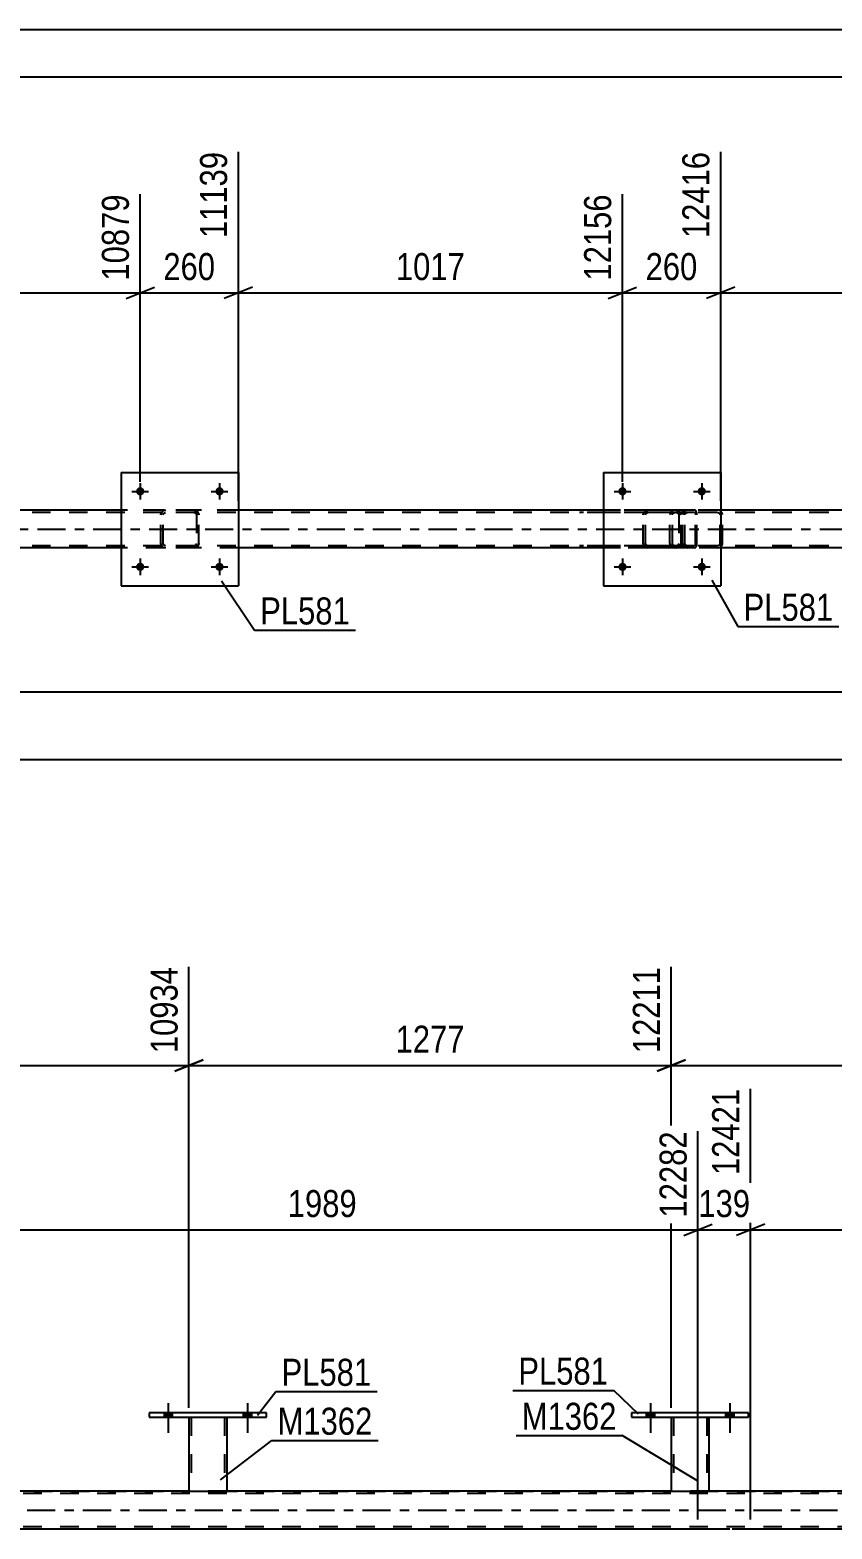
# Model space of a CAD drawing. Header units: millimetres. Extents: x 0 to 841, y 0 to 594.
# Drawn here: x 473.8 to 558.7, y 435.2 to 594 of the extents above; entities that cross this region are included whole.
import ezdxf

# ---------------------------------------------------------------- set-up
doc = ezdxf.new("R2010")
doc.units = ezdxf.units.MM
doc.linetypes.add('DXK_LINE_DOT2', pattern=[3.9198, 1.9599, -1.9599])
doc.linetypes.add('DXK_LINE_DOT3', pattern=[5.9187, 2.979, -0.9799, 0.9799, -0.9799])
doc.styles.add('Arial Narrow', font='ARIALN.TTF', dxfattribs={"height": 0.2})

# ---------------------------------------------------------------- blocks, each defined once
blk = doc.blocks.new('Unknown-103655034-1133')
at = {"color": 5, "linetype": 'Continuous'}
for p, q in [((841, 594), (0, 594)), ((836, 589), (5, 589))]:
    blk.add_line(p, q, dxfattribs=at)
blk = doc.blocks.new('Bolt-103655034-2986 - 2877')
at = {"linetype": 'Continuous'}
for points in [[(485.87, 545.14, -1), (484.99, 545.14, -1)], [(494.27, 545.14, -1), (493.39, 545.14, -1)]]:
    blk.add_hatch(color=1, dxfattribs=at).paths.add_polyline_path(points)
at = {"color": 1, "linetype": 'Continuous'}
for p, q in [((484.55, 545.14), (486.31, 545.14)), ((485.43, 546.02), (485.43, 544.26)), ((492.95, 545.14), (494.71, 545.14)), ((493.83, 546.02), (493.83, 544.26))]:
    blk.add_line(p, q, dxfattribs=at)
blk = doc.blocks.new('Part-103655034-2922 - 2877')
at = {"color": 7, "linetype": 'DXK_LINE_DOT2'}
for p, q in [((543.36, 543.14), (543.17, 543.1)), ((558.35, 543.14), (543.36, 543.14)), ((546.79, 543.1), (546.6, 543.14)), ((542.89, 542.83), (542.85, 542.66)), ((542.85, 539.62), (542.85, 542.66)), ((542.89, 542.84), (542.89, 542.83)), ((543.11, 542.66), (543.13, 542.75)), ((543.11, 539.62), (543.11, 542.66)), ((543.13, 542.75), (543.18, 542.83)), ((543.18, 542.83), (543.27, 542.88)), ((543.27, 542.88), (543.36, 542.9)), ((558.35, 542.9), (543.36, 542.9)), ((546.6, 542.9), (546.7, 542.88)), ((546.7, 542.88), (546.78, 542.83)), ((546.78, 542.83), (546.83, 542.75)), ((546.83, 542.75), (546.85, 542.66)), ((546.85, 539.62), (546.85, 542.66)), ((547.07, 542.83), (547.07, 542.84)), ((547.11, 542.66), (547.07, 542.83)), ((547.11, 539.62), (547.11, 542.66)), ((542.85, 539.62), (542.89, 539.44)), ((543.13, 539.53), (543.11, 539.62)), ((543.18, 539.45), (543.13, 539.53)), ((543.17, 539.18), (543.36, 539.14)), ((543.27, 539.4), (543.18, 539.45)), ((543.36, 539.38), (543.27, 539.4)), ((558.35, 539.38), (543.36, 539.38)), ((558.35, 539.14), (543.36, 539.14)), ((546.7, 539.4), (546.6, 539.38)), ((546.6, 539.14), (546.79, 539.18)), ((546.78, 539.45), (546.7, 539.4)), ((546.83, 539.53), (546.78, 539.45)), ((546.85, 539.62), (546.83, 539.53)), ((547.07, 539.44), (547.11, 539.62))]:
    blk.add_line(p, q, dxfattribs=at)
for centre, start, end in [((543.34, 542.64), 110.7583, 155.68), ((546.62, 542.64), 24.32, 69.2417), ((543.34, 539.64), 204.32, 249.2417), ((546.62, 539.64), 290.7583, 335.68)]:
    blk.add_arc(centre, 0.496, start, end, dxfattribs=at)
blk = doc.blocks.new('Part-103655034-2914 - 2877')
at = {"color": 7, "linetype": 'DXK_LINE_DOT2'}
for p, q in [((750.33, 543.14), (125.86, 543.14)), ((495.83, 543.14), (483.43, 543.14)), ((546.91, 543.14), (534.51, 543.14)), ((750.33, 542.9), (107.58, 542.9)), ((750.33, 539.38), (107.58, 539.38)), ((495.83, 539.14), (483.43, 539.14)), ((546.91, 539.14), (534.51, 539.14))]:
    blk.add_line(p, q, dxfattribs=at)
at = {"color": 2, "linetype": 'Continuous'}
for p, q in [((483.43, 543.14), (444.75, 543.14)), ((534.51, 543.14), (495.83, 543.14)), ((585.59, 543.14), (546.91, 543.14)), ((483.43, 539.14), (444.75, 539.14)), ((534.51, 539.14), (495.83, 539.14)), ((585.59, 539.14), (546.91, 539.14))]:
    blk.add_line(p, q, dxfattribs=at)
at = {"color": 7, "linetype": 'DXK_LINE_DOT3'}
blk.add_line((107.58, 541.14), (750.33, 541.14), dxfattribs=at)
blk = doc.blocks.new('Part-103655034-2933 - 2877')
at = {"color": 7, "linetype": 'DXK_LINE_DOT2'}
for p, q in [((544.13, 543.14), (531.97, 543.14)), ((542.04, 543.14), (541.85, 543.1)), ((542.85, 543.14), (542.85, 542.9)), ((544.23, 543.1), (544.13, 543.14)), ((544.32, 543), (544.23, 543.1)), ((544.38, 542.84), (544.32, 543)), ((544.13, 542.9), (531.97, 542.9)), ((541.57, 542.83), (541.53, 542.66)), ((541.53, 539.62), (541.53, 542.66)), ((541.57, 542.84), (541.57, 542.83)), ((541.79, 542.66), (541.81, 542.75)), ((541.79, 539.62), (541.79, 542.66)), ((541.81, 542.75), (541.86, 542.83)), ((541.86, 542.83), (541.94, 542.88)), ((541.94, 542.88), (542.04, 542.9)), ((544.13, 542.9), (544.18, 542.88)), ((544.18, 542.88), (544.22, 542.83)), ((544.22, 542.83), (544.25, 542.75)), ((544.25, 542.75), (544.26, 542.66)), ((544.26, 539.62), (544.26, 542.66)), ((544.4, 542.66), (544.38, 542.84)), ((544.4, 539.62), (544.4, 542.66)), ((544.13, 539.38), (531.97, 539.38)), ((544.13, 539.14), (531.97, 539.14)), ((541.53, 539.62), (541.57, 539.44)), ((541.81, 539.53), (541.79, 539.62)), ((541.86, 539.45), (541.81, 539.53)), ((541.85, 539.18), (542.04, 539.14)), ((541.94, 539.4), (541.86, 539.45)), ((542.04, 539.38), (541.94, 539.4)), ((542.85, 539.14), (542.85, 539.38)), ((544.18, 539.4), (544.13, 539.38)), ((544.13, 539.14), (544.23, 539.18)), ((544.22, 539.45), (544.18, 539.4)), ((544.25, 539.53), (544.22, 539.45)), ((544.23, 539.18), (544.32, 539.28)), ((544.26, 539.62), (544.25, 539.53)), ((544.32, 539.28), (544.38, 539.44)), ((544.38, 539.44), (544.4, 539.62))]:
    blk.add_line(p, q, dxfattribs=at)
for centre, start, end in [((542.02, 542.65), 111.1941, 156.1506), ((542.02, 539.64), 203.8494, 248.8059)]:
    blk.add_arc(centre, 0.492, start, end, dxfattribs=at)
blk = doc.blocks.new('Bolt-103655034-2987 - 2877')
at = {"linetype": 'Continuous'}
for points in [[(485.87, 537.14, -1), (484.99, 537.14, -1)], [(494.27, 537.14, -1), (493.39, 537.14, -1)]]:
    blk.add_hatch(color=1, dxfattribs=at).paths.add_polyline_path(points)
at = {"color": 1, "linetype": 'Continuous'}
for p, q in [((484.55, 537.14), (486.31, 537.14)), ((485.43, 538.02), (485.43, 536.26)), ((492.95, 537.14), (494.71, 537.14)), ((493.83, 538.02), (493.83, 536.26))]:
    blk.add_line(p, q, dxfattribs=at)
blk = doc.blocks.new('Part-103655034-3010 - 2877')
at = {"color": 2, "linetype": 'Continuous'}
for p, q in [((534.51, 547.14), (534.51, 535.14)), ((534.51, 547.14), (546.91, 547.14)), ((546.91, 547.14), (546.91, 535.14)), ((534.51, 535.14), (546.91, 535.14))]:
    blk.add_line(p, q, dxfattribs=at)
blk = doc.blocks.new('Part-103655034-3011 - 2877')
at = {"color": 7, "linetype": 'DXK_LINE_DOT2'}
for p, q in [((539, 543.1), (539.19, 543.14)), ((539.19, 543.14), (539, 543.1)), ((542.23, 543.14), (539.19, 543.14)), ((542.23, 543.14), (542.41, 543.1)), ((542.41, 543.1), (542.23, 543.14)), ((538.71, 542.66), (538.74, 542.84)), ((538.74, 542.84), (538.71, 542.66)), ((538.71, 539.62), (538.71, 542.66)), ((538.95, 542.66), (538.97, 542.75)), ((538.95, 539.62), (538.95, 542.66)), ((538.97, 542.75), (539.02, 542.83)), ((539.02, 542.83), (539.1, 542.88)), ((539.1, 542.88), (539.19, 542.9)), ((542.23, 542.9), (539.19, 542.9)), ((542.23, 542.9), (542.32, 542.88)), ((542.32, 542.88), (542.4, 542.83)), ((542.4, 542.83), (542.45, 542.75)), ((542.45, 542.75), (542.47, 542.66)), ((542.47, 542.66), (542.47, 539.62)), ((542.67, 542.84), (542.71, 542.66)), ((542.71, 542.66), (542.67, 542.84)), ((542.71, 539.62), (542.71, 542.66)), ((538.74, 539.44), (538.71, 539.62)), ((538.71, 539.62), (538.74, 539.44)), ((538.97, 539.53), (538.95, 539.62)), ((539.02, 539.45), (538.97, 539.53)), ((539.19, 539.14), (539, 539.18)), ((539, 539.18), (539.19, 539.14)), ((539.1, 539.4), (539.02, 539.45)), ((539.19, 539.38), (539.1, 539.4)), ((542.23, 539.38), (539.19, 539.38)), ((542.23, 539.14), (539.19, 539.14)), ((542.32, 539.4), (542.23, 539.38)), ((542.41, 539.18), (542.23, 539.14)), ((542.23, 539.14), (542.41, 539.18)), ((542.4, 539.45), (542.32, 539.4)), ((542.45, 539.53), (542.4, 539.45)), ((542.47, 539.62), (542.45, 539.53)), ((542.71, 539.62), (542.67, 539.44)), ((542.67, 539.44), (542.71, 539.62))]:
    blk.add_line(p, q, dxfattribs=at)
at = {"color": 7, "linetype": 'DXK_LINE_DOT3'}
blk.add_line((540.71, 541.14), (540.71, 541.14), dxfattribs=at)
at = {"color": 7, "linetype": 'DXK_LINE_DOT2'}
for centre, start, end in [((539.19, 542.66), 112.5, 157.5), ((539.19, 542.66), 112.5, 157.5), ((542.23, 542.66), 22.5, 67.5), ((542.23, 542.66), 22.5, 67.5), ((539.19, 539.62), 202.5, 247.5), ((539.19, 539.62), 202.5, 247.5), ((542.23, 539.62), 292.5, 337.5), ((542.23, 539.62), 292.5, 337.5)]:
    blk.add_arc(centre, 0.48, start, end, dxfattribs=at)
blk = doc.blocks.new('Part-103655034-3016 - 2877')
at = {"color": 2, "linetype": 'Continuous'}
for p, q in [((483.43, 547.14), (483.43, 535.14)), ((483.43, 547.14), (495.83, 547.14)), ((495.83, 547.14), (495.83, 535.14)), ((483.43, 535.14), (495.83, 535.14))]:
    blk.add_line(p, q, dxfattribs=at)
blk = doc.blocks.new('Part-103655034-3017 - 2877')
at = {"color": 7, "linetype": 'DXK_LINE_DOT2'}
for p, q in [((487.92, 543.1), (488.11, 543.14)), ((488.11, 543.14), (487.92, 543.1)), ((491.15, 543.14), (488.11, 543.14)), ((491.15, 543.14), (491.33, 543.1)), ((491.33, 543.1), (491.15, 543.14)), ((487.63, 542.66), (487.66, 542.84)), ((487.66, 542.84), (487.63, 542.66)), ((487.63, 539.62), (487.63, 542.66)), ((487.87, 542.66), (487.88, 542.75)), ((487.87, 539.62), (487.87, 542.66)), ((487.88, 542.75), (487.94, 542.83)), ((487.94, 542.83), (488.01, 542.88)), ((488.01, 542.88), (488.11, 542.9)), ((491.15, 542.9), (488.11, 542.9)), ((491.15, 542.9), (491.24, 542.88)), ((491.24, 542.88), (491.32, 542.83)), ((491.32, 542.83), (491.37, 542.75)), ((491.37, 542.75), (491.39, 542.66)), ((491.39, 542.66), (491.39, 539.62)), ((491.59, 542.84), (491.63, 542.66)), ((491.63, 542.66), (491.59, 542.84)), ((491.63, 539.62), (491.63, 542.66)), ((487.66, 539.44), (487.63, 539.62)), ((487.63, 539.62), (487.66, 539.44)), ((487.88, 539.53), (487.87, 539.62)), ((487.94, 539.45), (487.88, 539.53)), ((488.11, 539.14), (487.92, 539.18)), ((487.92, 539.18), (488.11, 539.14)), ((488.01, 539.4), (487.94, 539.45)), ((488.11, 539.38), (488.01, 539.4)), ((491.15, 539.38), (488.11, 539.38)), ((491.15, 539.14), (488.11, 539.14)), ((491.24, 539.4), (491.15, 539.38)), ((491.33, 539.18), (491.15, 539.14)), ((491.15, 539.14), (491.33, 539.18)), ((491.32, 539.45), (491.24, 539.4)), ((491.37, 539.53), (491.32, 539.45)), ((491.39, 539.62), (491.37, 539.53)), ((491.63, 539.62), (491.59, 539.44)), ((491.59, 539.44), (491.63, 539.62))]:
    blk.add_line(p, q, dxfattribs=at)
at = {"color": 7, "linetype": 'DXK_LINE_DOT3'}
blk.add_line((489.63, 541.14), (489.63, 541.14), dxfattribs=at)
at = {"color": 7, "linetype": 'DXK_LINE_DOT2'}
for centre, start, end in [((488.11, 542.66), 112.5, 157.5), ((488.11, 542.66), 112.5, 157.5), ((491.15, 542.66), 22.5, 67.5), ((491.15, 542.66), 22.5, 67.5), ((488.11, 539.62), 202.5, 247.5), ((488.11, 539.62), 202.5, 247.5), ((491.15, 539.62), 292.5, 337.5), ((491.15, 539.62), 292.5, 337.5)]:
    blk.add_arc(centre, 0.48, start, end, dxfattribs=at)
blk = doc.blocks.new('Bolt-103655034-3083 - 2877')
at = {"linetype": 'Continuous'}
for points in [[(536.95, 545.14, -1), (536.07, 545.14, -1)], [(545.35, 545.14, -1), (544.47, 545.14, -1)]]:
    blk.add_hatch(color=1, dxfattribs=at).paths.add_polyline_path(points)
at = {"color": 1, "linetype": 'Continuous'}
for p, q in [((535.63, 545.14), (537.39, 545.14)), ((536.51, 546.02), (536.51, 544.26)), ((544.03, 545.14), (545.79, 545.14)), ((544.91, 546.02), (544.91, 544.26))]:
    blk.add_line(p, q, dxfattribs=at)
blk = doc.blocks.new('Bolt-103655034-3084 - 2877')
at = {"linetype": 'Continuous'}
for points in [[(536.95, 537.14, -1), (536.07, 537.14, -1)], [(545.35, 537.14, -1), (544.47, 537.14, -1)]]:
    blk.add_hatch(color=1, dxfattribs=at).paths.add_polyline_path(points)
at = {"color": 1, "linetype": 'Continuous'}
for p, q in [((535.63, 537.14), (537.39, 537.14)), ((536.51, 538.02), (536.51, 536.26)), ((544.03, 537.14), (545.79, 537.14)), ((544.91, 538.02), (544.91, 536.26))]:
    blk.add_line(p, q, dxfattribs=at)
blk = doc.blocks.new('Bolt-103655034-3781 - 3748')
at = {"linetype": 'Continuous'}
for points in [[(487.95, 447.08), (488.83, 447.08), (488.83, 447.56), (487.95, 447.56)], [(496.35, 447.08), (497.23, 447.08), (497.23, 447.56), (496.35, 447.56)]]:
    blk.add_hatch(color=1, dxfattribs=at).paths.add_polyline_path(points)
at = {"color": 1, "linetype": 'Continuous'}
for p, q in [((488.39, 448.56), (488.39, 445.44)), ((496.79, 448.56), (496.79, 445.44)), ((487.95, 447.56), (487.95, 447.08)), ((488.83, 447.56), (488.83, 447.08)), ((496.35, 447.56), (496.35, 447.08)), ((497.23, 447.56), (497.23, 447.08))]:
    blk.add_line(p, q, dxfattribs=at)
blk = doc.blocks.new('Bolt-103655034-3762 - 3748')
at = {"linetype": 'Continuous'}
for points in [[(539.03, 447.08), (539.91, 447.08), (539.91, 447.56), (539.03, 447.56)], [(547.43, 447.08), (548.31, 447.08), (548.31, 447.56), (547.43, 447.56)]]:
    blk.add_hatch(color=1, dxfattribs=at).paths.add_polyline_path(points)
at = {"color": 1, "linetype": 'Continuous'}
for p, q in [((539.47, 448.56), (539.47, 445.44)), ((547.87, 448.56), (547.87, 445.44)), ((539.03, 447.56), (539.03, 447.08)), ((539.91, 447.56), (539.91, 447.08)), ((547.43, 447.56), (547.43, 447.08)), ((548.31, 447.56), (548.31, 447.08))]:
    blk.add_line(p, q, dxfattribs=at)
blk = doc.blocks.new('Part-103655034-3855 - 3748')
at = {"color": 7, "linetype": 'DXK_LINE_DOT2'}
for p, q in [((541.67, 447.09), (545.67, 447.09)), ((541.67, 447.08), (541.67, 447.09)), ((541.67, 447.09), (541.67, 447.08)), ((541.91, 447.09), (541.91, 439.24)), ((545.43, 447.09), (545.43, 439.24)), ((545.67, 447.09), (545.67, 447.08)), ((545.67, 447.08), (545.67, 447.09)), ((545.38, 439.24), (545.41, 439.24)), ((545.38, 439.24), (545.41, 439.24)), ((545.41, 439.24), (545.43, 439.24)), ((545.41, 439.24), (545.43, 439.24))]:
    blk.add_line(p, q, dxfattribs=at)
at = {"color": 2, "linetype": 'Continuous'}
for p, q in [((541.67, 447.08), (541.67, 439.24)), ((545.67, 447.08), (545.67, 439.24)), ((541.67, 439.24), (545.67, 439.24))]:
    blk.add_line(p, q, dxfattribs=at)
blk = doc.blocks.new('Bolt-103655034-3782 - 3748')
at = {"linetype": 'Continuous'}
for points in [[(487.95, 447.08), (488.83, 447.08), (488.83, 447.56), (487.95, 447.56)], [(496.35, 447.08), (497.23, 447.08), (497.23, 447.56), (496.35, 447.56)]]:
    blk.add_hatch(color=1, dxfattribs=at).paths.add_polyline_path(points)
at = {"color": 1, "linetype": 'Continuous'}
for p, q in [((488.39, 448.56), (488.39, 445.44)), ((496.79, 448.56), (496.79, 445.44)), ((487.95, 447.56), (487.95, 447.08)), ((488.83, 447.56), (488.83, 447.08)), ((496.35, 447.56), (496.35, 447.08)), ((497.23, 447.56), (497.23, 447.08))]:
    blk.add_line(p, q, dxfattribs=at)
blk = doc.blocks.new('Bolt-103655034-3783 - 3748')
at = {"linetype": 'Continuous'}
for points in [[(539.03, 447.08), (539.91, 447.08), (539.91, 447.56), (539.03, 447.56)], [(547.43, 447.08), (548.31, 447.08), (548.31, 447.56), (547.43, 447.56)]]:
    blk.add_hatch(color=1, dxfattribs=at).paths.add_polyline_path(points)
at = {"color": 1, "linetype": 'Continuous'}
for p, q in [((539.47, 448.56), (539.47, 445.44)), ((547.87, 448.56), (547.87, 445.44)), ((539.03, 447.56), (539.03, 447.08)), ((539.91, 447.56), (539.91, 447.08)), ((547.43, 447.56), (547.43, 447.08)), ((548.31, 447.56), (548.31, 447.08))]:
    blk.add_line(p, q, dxfattribs=at)
blk = doc.blocks.new('Part-103655034-3860 - 3748')
at = {"color": 2, "linetype": 'Continuous'}
for p, q in [((537.47, 447.56), (537.47, 447.08)), ((549.87, 447.56), (537.47, 447.56)), ((537.47, 447.08), (549.87, 447.08)), ((549.87, 447.08), (549.87, 447.56))]:
    blk.add_line(p, q, dxfattribs=at)
blk = doc.blocks.new('Part-103655034-3912 - 3748')
at = {"color": 7, "linetype": 'DXK_LINE_DOT2'}
for p, q in [((490.59, 447.09), (494.59, 447.09)), ((490.59, 447.08), (490.59, 447.09)), ((490.59, 447.09), (490.59, 447.08)), ((490.83, 447.09), (490.83, 439.24)), ((494.35, 447.09), (494.35, 439.24)), ((494.59, 447.09), (494.59, 447.08)), ((494.59, 447.08), (494.59, 447.09)), ((494.3, 439.24), (494.33, 439.24)), ((494.3, 439.24), (494.33, 439.24)), ((494.33, 439.24), (494.35, 439.24)), ((494.33, 439.24), (494.35, 439.24))]:
    blk.add_line(p, q, dxfattribs=at)
at = {"color": 2, "linetype": 'Continuous'}
for p, q in [((490.59, 447.08), (490.59, 439.24)), ((494.59, 447.08), (494.59, 439.24)), ((490.59, 439.24), (494.59, 439.24))]:
    blk.add_line(p, q, dxfattribs=at)
blk = doc.blocks.new('Part-103655034-3917 - 3748')
at = {"color": 2, "linetype": 'Continuous'}
for p, q in [((486.39, 447.56), (486.39, 447.08)), ((498.79, 447.56), (486.39, 447.56)), ((486.39, 447.08), (498.79, 447.08)), ((498.79, 447.08), (498.79, 447.56))]:
    blk.add_line(p, q, dxfattribs=at)
blk = doc.blocks.new('Part-103655034-3988 - 3748')
at = {"color": 7, "linetype": 'DXK_LINE_DOT2'}
for p, q in [((753.3, 439), (53.22, 439)), ((184.11, 439.24), (753.3, 439.24)), ((494.59, 439.24), (490.59, 439.24)), ((545.67, 439.24), (541.67, 439.24)), ((753.3, 435.48), (53.22, 435.48)), ((720.34, 435.24), (203.96, 435.24)), ((550.07, 435.24), (544.5, 435.24))]:
    blk.add_line(p, q, dxfattribs=at)
at = {"color": 2, "linetype": 'Continuous'}
for p, q in [((490.59, 439.24), (443.51, 439.24)), ((541.67, 439.24), (494.59, 439.24)), ((592.75, 439.24), (545.67, 439.24)), ((544.5, 435.24), (464.94, 435.24)), ((629.63, 435.24), (550.07, 435.24))]:
    blk.add_line(p, q, dxfattribs=at)
at = {"color": 7, "linetype": 'DXK_LINE_DOT3'}
blk.add_line((53.22, 437.24), (753.3, 437.24), dxfattribs=at)
blk = doc.blocks.new('StraightDimension-103655034-3286 - 2877')
at = {"color": 7, "linetype": 'Continuous'}
for p, q in [((444.75, 544.14), (444.75, 579.28)), ((485.43, 546.14), (485.43, 576.61)), ((446.25, 566.76), (443.25, 565.56)), ((483.93, 565.56), (486.93, 566.76)), ((444.75, 566.16), (485.43, 566.16))]:
    blk.add_line(p, q, dxfattribs=at)
at = {"color": 0, "linetype": 'Continuous'}
blk.add_wipeout([(484.83, 577.21), (480.63, 577.21), (480.63, 566.86), (484.83, 566.86)], dxfattribs=at)
at = {"color": 0}
blk.add_wipeout([(469.34, 566.91), (469.34, 571.11), (460.83, 571.11), (460.83, 566.91)], dxfattribs=at)
at = {"color": 3, "linetype": 'Continuous', "style": 'Arial Narrow'}
blk.add_text('10879', height=2.863, rotation=90.0002, dxfattribs=at).set_placement((484.23, 567.46))
at = {"color": 3, "style": 'Arial Narrow'}
blk.add_text('1017', height=2.863, dxfattribs=at).set_placement((461.43, 567.51))
blk = doc.blocks.new('StraightDimension-103655034-3214 - 2877')
at = {"color": 7, "linetype": 'Continuous'}
for p, q in [((546.91, 544.14), (546.91, 581.11)), ((587.59, 546.14), (587.59, 576.61)), ((548.41, 566.76), (545.41, 565.56)), ((586.09, 565.56), (589.09, 566.76)), ((546.91, 566.16), (587.59, 566.16))]:
    blk.add_line(p, q, dxfattribs=at)
at = {"color": 0, "linetype": 'Continuous'}
blk.add_wipeout([(586.99, 577.21), (582.79, 577.21), (582.79, 566.86), (586.99, 566.86)], dxfattribs=at)
at = {"color": 0}
blk.add_wipeout([(571.5, 566.91), (571.5, 571.11), (562.99, 571.11), (562.99, 566.91)], dxfattribs=at)
at = {"color": 3, "linetype": 'Continuous', "style": 'Arial Narrow'}
blk.add_text('13433', height=2.863, rotation=90.0002, dxfattribs=at).set_placement((586.39, 567.46))
at = {"color": 3, "style": 'Arial Narrow'}
blk.add_text('1017', height=2.863, dxfattribs=at).set_placement((563.59, 567.51))
blk = doc.blocks.new('StraightDimension-103655034-3232 - 2877')
at = {"color": 7, "linetype": 'Continuous'}
for p, q in [((546.91, 544.14), (546.91, 581.11)), ((536.51, 546.14), (536.51, 576.61)), ((535.01, 565.56), (538.01, 566.76)), ((548.41, 566.76), (545.41, 565.56)), ((536.51, 566.16), (546.91, 566.16))]:
    blk.add_line(p, q, dxfattribs=at)
at = {"color": 0}
blk.add_wipeout([(545.05, 566.91), (545.05, 571.11), (538.36, 571.11), (538.36, 566.91)], dxfattribs=at)
at = {"color": 3, "style": 'Arial Narrow'}
blk.add_text('260', height=2.863, dxfattribs=at).set_placement((538.96, 567.51))
at = {"color": 0, "linetype": 'Continuous'}
blk.add_wipeout([(546.31, 581.71), (542.11, 581.71), (542.11, 571.36), (546.31, 571.36)], dxfattribs=at)
at = {"color": 3, "linetype": 'Continuous', "style": 'Arial Narrow'}
blk.add_text('12416', height=2.863, rotation=90.0002, dxfattribs=at).set_placement((545.71, 571.96))
blk = doc.blocks.new('StraightDimension-103655034-3250 - 2877')
at = {"color": 7, "linetype": 'Continuous'}
for p, q in [((495.83, 544.14), (495.83, 581.11)), ((536.51, 546.14), (536.51, 576.61)), ((497.33, 566.76), (494.33, 565.56)), ((535.01, 565.56), (538.01, 566.76)), ((495.83, 566.16), (536.51, 566.16))]:
    blk.add_line(p, q, dxfattribs=at)
at = {"color": 0, "linetype": 'Continuous'}
blk.add_wipeout([(535.91, 577.21), (531.71, 577.21), (531.71, 566.86), (535.91, 566.86)], dxfattribs=at)
at = {"color": 0}
blk.add_wipeout([(520.42, 566.91), (520.42, 571.11), (511.91, 571.11), (511.91, 566.91)], dxfattribs=at)
at = {"color": 3, "linetype": 'Continuous', "style": 'Arial Narrow'}
blk.add_text('12156', height=2.863, rotation=90.0002, dxfattribs=at).set_placement((535.31, 567.46))
at = {"color": 3, "style": 'Arial Narrow'}
blk.add_text('1017', height=2.863, dxfattribs=at).set_placement((512.51, 567.51))
blk = doc.blocks.new('StraightDimension-103655034-3268 - 2877')
at = {"color": 7, "linetype": 'Continuous'}
for p, q in [((495.83, 544.14), (495.83, 581.11)), ((485.43, 546.14), (485.43, 576.61)), ((483.93, 565.56), (486.93, 566.76)), ((497.33, 566.76), (494.33, 565.56)), ((485.43, 566.16), (495.83, 566.16))]:
    blk.add_line(p, q, dxfattribs=at)
at = {"color": 0}
blk.add_wipeout([(493.97, 566.91), (493.97, 571.11), (487.28, 571.11), (487.28, 566.91)], dxfattribs=at)
at = {"color": 3, "style": 'Arial Narrow'}
blk.add_text('260', height=2.863, dxfattribs=at).set_placement((487.88, 567.51))
at = {"color": 0, "linetype": 'Continuous'}
blk.add_wipeout([(495.23, 581.71), (491.03, 581.71), (491.03, 571.36), (495.23, 571.36)], dxfattribs=at)
at = {"color": 3, "linetype": 'Continuous', "style": 'Arial Narrow'}
blk.add_text('11139', height=2.863, rotation=90.0002, dxfattribs=at).set_placement((494.63, 571.96))
blk = doc.blocks.new('StraightDimension-103655034-3628 - 2877')
at = {"color": 7, "linetype": 'Continuous'}
blk.add_line((65.02, 516.74), (750.97, 516.74), dxfattribs=at)
blk = doc.blocks.new('StraightDimension-103655034-8107 - 2877')
at = {"color": 7, "linetype": 'Continuous'}
blk.add_line((65.66, 523.89), (750.33, 523.89), dxfattribs=at)
blk = doc.blocks.new('StraightDimension-103655034-10711 - 3748')
at = {"color": 7, "linetype": 'Continuous'}
for p, q in [((550.07, 436.24), (550.07, 481.87)), ((629.63, 436.24), (629.63, 477.37)), ((551.57, 467.53), (548.57, 466.33)), ((550.07, 466.93), (629.63, 466.93)), ((628.13, 466.33), (631.13, 467.53))]:
    blk.add_line(p, q, dxfattribs=at)
at = {"color": 0, "linetype": 'Continuous'}
blk.add_wipeout([(629.03, 477.97), (624.83, 477.97), (624.83, 467.63), (629.03, 467.63)], dxfattribs=at)
at = {"color": 0}
blk.add_wipeout([(594.11, 467.68), (594.11, 471.88), (585.6, 471.88), (585.6, 467.68)], dxfattribs=at)
at = {"color": 3, "linetype": 'Continuous', "style": 'Arial Narrow'}
blk.add_text('14410', height=2.863, rotation=90.0002, dxfattribs=at).set_placement((628.43, 468.23))
at = {"color": 3, "style": 'Arial Narrow'}
blk.add_text('1989', height=2.863, dxfattribs=at).set_placement((586.2, 468.28))
blk = doc.blocks.new('StraightDimension-103655034-8921 - 3748')
at = {"color": 7, "linetype": 'Continuous'}
for p, q in [((490.59, 448.09), (490.59, 494.78)), ((541.67, 448.09), (541.67, 494.78)), ((492.09, 484.94), (489.09, 483.74)), ((490.59, 484.34), (541.67, 484.34)), ((540.17, 483.74), (543.17, 484.94))]:
    blk.add_line(p, q, dxfattribs=at)
at = {"color": 0, "linetype": 'Continuous'}
blk.add_wipeout([(541.07, 495.38), (536.87, 495.38), (536.87, 485.04), (541.07, 485.04)], dxfattribs=at)
at = {"color": 0}
blk.add_wipeout([(520.39, 485.09), (520.39, 489.29), (511.88, 489.29), (511.88, 485.09)], dxfattribs=at)
at = {"color": 3, "linetype": 'Continuous', "style": 'Arial Narrow'}
blk.add_text('12211', height=2.863, rotation=90.0002, dxfattribs=at).set_placement((540.47, 485.64))
at = {"color": 3, "style": 'Arial Narrow'}
blk.add_text('1277', height=2.863, dxfattribs=at).set_placement((512.48, 485.69))
blk = doc.blocks.new('StraightDimension-103655034-8920 - 3748')
at = {"color": 7, "linetype": 'Continuous'}
for p, q in [((541.67, 448.09), (541.67, 494.78)), ((592.75, 448.09), (592.75, 494.78)), ((543.17, 484.94), (540.17, 483.74)), ((541.67, 484.34), (592.75, 484.34)), ((591.25, 483.74), (594.25, 484.94))]:
    blk.add_line(p, q, dxfattribs=at)
at = {"color": 0, "linetype": 'Continuous'}
blk.add_wipeout([(592.15, 495.38), (587.95, 495.38), (587.95, 485.04), (592.15, 485.04)], dxfattribs=at)
at = {"color": 0}
blk.add_wipeout([(571.47, 485.09), (571.47, 489.29), (562.96, 489.29), (562.96, 485.09)], dxfattribs=at)
at = {"color": 3, "linetype": 'Continuous', "style": 'Arial Narrow'}
blk.add_text('13488', height=2.863, rotation=90.0002, dxfattribs=at).set_placement((591.55, 485.64))
at = {"color": 3, "style": 'Arial Narrow'}
blk.add_text('1277', height=2.863, dxfattribs=at).set_placement((563.56, 485.69))
blk = doc.blocks.new('StraightDimension-103655034-8922 - 3748')
at = {"color": 7, "linetype": 'Continuous'}
for p, q in [((490.59, 448.09), (490.59, 494.78)), ((439.51, 448.09), (439.51, 492.95)), ((441.01, 484.94), (438.01, 483.74)), ((439.51, 484.34), (490.59, 484.34)), ((489.09, 483.74), (492.09, 484.94))]:
    blk.add_line(p, q, dxfattribs=at)
at = {"color": 0, "linetype": 'Continuous'}
blk.add_wipeout([(489.99, 495.38), (485.79, 495.38), (485.79, 485.04), (489.99, 485.04)], dxfattribs=at)
at = {"color": 0}
blk.add_wipeout([(469.31, 485.09), (469.31, 489.29), (460.8, 489.29), (460.8, 485.09)], dxfattribs=at)
at = {"color": 3, "linetype": 'Continuous', "style": 'Arial Narrow'}
blk.add_text('10934', height=2.863, rotation=90.0002, dxfattribs=at).set_placement((489.39, 485.64))
at = {"color": 3, "style": 'Arial Narrow'}
blk.add_text('1277', height=2.863, dxfattribs=at).set_placement((461.4, 485.69))
blk = doc.blocks.new('StraightDimension-103655034-10712 - 3748')
at = {"color": 7, "linetype": 'Continuous'}
for p, q in [((550.07, 436.24), (550.07, 481.87)), ((544.5, 436.24), (544.5, 477.37)), ((543, 466.33), (546, 467.53)), ((544.5, 466.93), (550.07, 466.93)), ((551.57, 467.53), (548.57, 466.33))]:
    blk.add_line(p, q, dxfattribs=at)
at = {"color": 0}
blk.add_wipeout([(550.63, 467.68), (550.63, 471.88), (543.95, 471.88), (543.95, 467.68)], dxfattribs=at)
at = {"color": 3, "style": 'Arial Narrow'}
blk.add_text('139', height=2.863, dxfattribs=at).set_placement((544.55, 468.28))
at = {"color": 0, "linetype": 'Continuous'}
blk.add_wipeout([(549.47, 482.47), (545.27, 482.47), (545.27, 472.13), (549.47, 472.13)], dxfattribs=at)
at = {"color": 3, "linetype": 'Continuous', "style": 'Arial Narrow'}
blk.add_text('12421', height=2.863, rotation=90.0002, dxfattribs=at).set_placement((548.87, 472.73))
blk = doc.blocks.new('StraightDimension-103655034-10713 - 3748')
at = {"color": 7, "linetype": 'Continuous'}
for p, q in [((464.94, 436.24), (464.94, 481.87)), ((544.5, 436.24), (544.5, 477.37)), ((466.44, 467.53), (463.44, 466.33)), ((464.94, 466.93), (544.5, 466.93)), ((543, 466.33), (546, 467.53))]:
    blk.add_line(p, q, dxfattribs=at)
at = {"color": 0, "linetype": 'Continuous'}
blk.add_wipeout([(543.9, 477.97), (539.7, 477.97), (539.7, 467.63), (543.9, 467.63)], dxfattribs=at)
at = {"color": 0}
blk.add_wipeout([(508.98, 467.68), (508.98, 471.88), (500.46, 471.88), (500.46, 467.68)], dxfattribs=at)
at = {"color": 3, "linetype": 'Continuous', "style": 'Arial Narrow'}
blk.add_text('12282', height=2.863, rotation=90.0002, dxfattribs=at).set_placement((543.3, 468.23))
at = {"color": 3, "style": 'Arial Narrow'}
blk.add_text('1989', height=2.863, dxfattribs=at).set_placement((501.06, 468.28))
blk = doc.blocks.new('Mark-103655034-3006 - 2877')
at = {"color": 0}
blk.add_wipeout([(558.84, 531.43), (558.84, 534.43), (549.34, 534.43), (549.34, 531.43)], dxfattribs=at)
blk.add_wipeout([(558.84, 531.43), (558.84, 534.43), (549.34, 534.43), (549.34, 531.43)], dxfattribs=at)
at = {"color": 30, "linetype": 'Continuous'}
for p, q in [((545.96, 535.75), (548.74, 530.83)), ((548.74, 530.83), (559.44, 530.83))]:
    blk.add_line(p, q, dxfattribs=at)
at = {"color": 3, "style": 'Arial Narrow'}
blk.add_text('PL581', height=2.863, dxfattribs=at).set_placement((549.34, 531.43))
blk = doc.blocks.new('Mark-103655034-3012 - 2877')
at = {"color": 0}
blk.add_wipeout([(507.64, 531.04), (507.64, 534.04), (498.14, 534.04), (498.14, 531.04)], dxfattribs=at)
blk.add_wipeout([(507.64, 531.04), (507.64, 534.04), (498.14, 534.04), (498.14, 531.04)], dxfattribs=at)
at = {"color": 30, "linetype": 'Continuous'}
for p, q in [((494.05, 535.66), (497.54, 530.44)), ((497.54, 530.44), (508.24, 530.44))]:
    blk.add_line(p, q, dxfattribs=at)
at = {"color": 3, "style": 'Arial Narrow'}
blk.add_text('PL581', height=2.863, dxfattribs=at).set_placement((498.14, 531.04))
blk = doc.blocks.new('Mark-103655034-3851 - 3748')
at = {"color": 0}
blk.add_wipeout([(535.89, 445.75), (535.89, 448.75), (525.84, 448.75), (525.84, 445.75)], dxfattribs=at)
blk.add_wipeout([(535.89, 445.75), (535.89, 448.75), (525.84, 448.75), (525.84, 445.75)], dxfattribs=at)
at = {"color": 30, "linetype": 'Continuous'}
for p in [(525.24, 445.15), (544.45, 440.35)]:
    blk.add_line(p, (536.49, 445.15), dxfattribs=at)
at = {"color": 3, "style": 'Arial Narrow'}
blk.add_text('M1362', height=2.863, dxfattribs=at).set_placement((525.84, 445.75))
blk = doc.blocks.new('Mark-103655034-3856 - 3748')
at = {"color": 0}
blk.add_wipeout([(534.98, 450.53), (534.98, 453.53), (525.48, 453.53), (525.48, 450.53)], dxfattribs=at)
blk.add_wipeout([(534.98, 450.53), (534.98, 453.53), (525.48, 453.53), (525.48, 450.53)], dxfattribs=at)
at = {"color": 30, "linetype": 'Continuous'}
for p in [(524.88, 449.93), (538.21, 447.42)]:
    blk.add_line(p, (535.58, 449.93), dxfattribs=at)
at = {"color": 3, "style": 'Arial Narrow'}
blk.add_text('PL581', height=2.863, dxfattribs=at).set_placement((525.48, 450.53))
blk = doc.blocks.new('Mark-103655034-3908 - 3748')
at = {"color": 0}
blk.add_wipeout([(510.03, 445.23), (510.03, 448.23), (499.98, 448.23), (499.98, 445.23)], dxfattribs=at)
blk.add_wipeout([(510.03, 445.23), (510.03, 448.23), (499.98, 448.23), (499.98, 445.23)], dxfattribs=at)
at = {"color": 30, "linetype": 'Continuous'}
for p, q in [((493.94, 440.47), (499.38, 444.63)), ((499.38, 444.63), (510.63, 444.63))]:
    blk.add_line(p, q, dxfattribs=at)
at = {"color": 3, "style": 'Arial Narrow'}
blk.add_text('M1362', height=2.863, dxfattribs=at).set_placement((499.98, 445.23))
blk = doc.blocks.new('Mark-103655034-3913 - 3748')
at = {"color": 0}
blk.add_wipeout([(509.91, 450.41), (509.91, 453.41), (500.4, 453.41), (500.4, 450.41)], dxfattribs=at)
blk.add_wipeout([(509.91, 450.41), (509.91, 453.41), (500.4, 453.41), (500.4, 450.41)], dxfattribs=at)
at = {"color": 30, "linetype": 'Continuous'}
for p, q in [((497.86, 447.29), (499.8, 449.81)), ((499.8, 449.81), (510.51, 449.81))]:
    blk.add_line(p, q, dxfattribs=at)
at = {"color": 3, "style": 'Arial Narrow'}
blk.add_text('PL581', height=2.863, dxfattribs=at).set_placement((500.4, 450.41))

msp = doc.modelspace()

# ---------------------------------------------------------------- block references
for name in ['Unknown-103655034-1133', 'Part-103655034-3016 - 2877', 'Part-103655034-3010 - 2877', 'Part-103655034-2914 - 2877', 'Bolt-103655034-2986 - 2877', 'Bolt-103655034-3083 - 2877', 'Part-103655034-3017 - 2877', 'Part-103655034-2933 - 2877', 'Part-103655034-3011 - 2877', 'Part-103655034-2922 - 2877', 'Bolt-103655034-2987 - 2877', 'Bolt-103655034-3084 - 2877', 'Bolt-103655034-3781 - 3748', 'Bolt-103655034-3782 - 3748', 'Bolt-103655034-3762 - 3748', 'Bolt-103655034-3783 - 3748', 'Part-103655034-3917 - 3748', 'Part-103655034-3912 - 3748', 'Part-103655034-3860 - 3748', 'Part-103655034-3855 - 3748', 'Part-103655034-3988 - 3748']:
    msp.add_blockref(name, (0, 0))

# ---------------------------------------------------------------- next in the draw order: block references
for name in ['StraightDimension-103655034-3214 - 2877', 'StraightDimension-103655034-3286 - 2877', 'StraightDimension-103655034-3628 - 2877', 'StraightDimension-103655034-8921 - 3748', 'StraightDimension-103655034-10711 - 3748']:
    msp.add_blockref(name, (0, 0))

# ---------------------------------------------------------------- next in the draw order: block references
for name in ['StraightDimension-103655034-3232 - 2877', 'StraightDimension-103655034-8107 - 2877', 'StraightDimension-103655034-8922 - 3748', 'StraightDimension-103655034-8920 - 3748']:
    msp.add_blockref(name, (0, 0))

# ---------------------------------------------------------------- next in the draw order: block references
for name in ['StraightDimension-103655034-3250 - 2877', 'Mark-103655034-3012 - 2877', 'Mark-103655034-3006 - 2877', 'StraightDimension-103655034-10712 - 3748']:
    msp.add_blockref(name, (0, 0))

# ---------------------------------------------------------------- next in the draw order: block references
for name in ['StraightDimension-103655034-3268 - 2877', 'StraightDimension-103655034-10713 - 3748']:
    msp.add_blockref(name, (0, 0))

# ---------------------------------------------------------------- next in the draw order: block references
for name in ['Mark-103655034-3908 - 3748', 'Mark-103655034-3851 - 3748']:
    msp.add_blockref(name, (0, 0))

# ---------------------------------------------------------------- next in the draw order: block references
for name in ['Mark-103655034-3913 - 3748', 'Mark-103655034-3856 - 3748']:
    msp.add_blockref(name, (0, 0))

doc.saveas('drawing.dxf')
